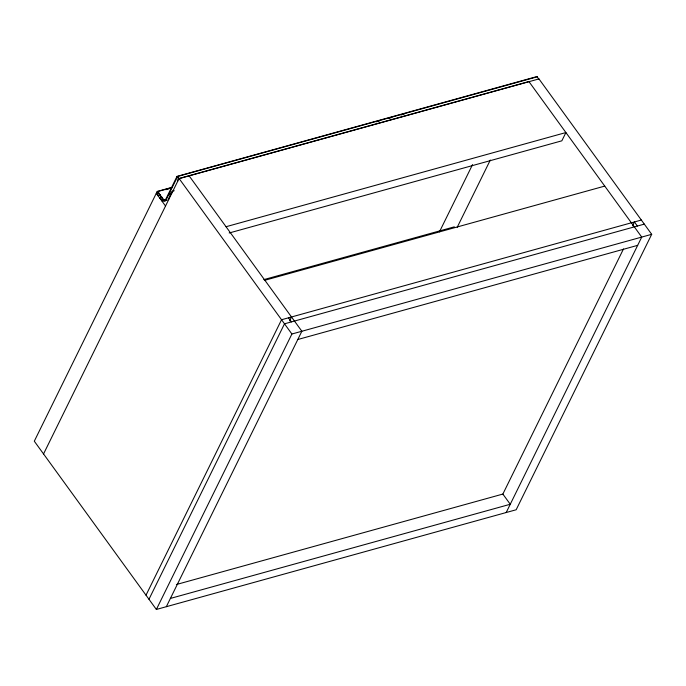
<?xml version="1.0" encoding="UTF-8"?>
<svg xmlns="http://www.w3.org/2000/svg" width="686" height="686" viewBox="0 0 686 686"><rect width="100%" height="100%" fill="white"/><g stroke="black" fill="none" stroke-linecap="round" stroke-linejoin="round"><path stroke-width="1.03" d="M538.767 79.036L536.967 76.558L177.005 176.405L165.712 199.36A2.813 1.621 74.5 0 1 163.328 199.163L157.257 191.36L34.3 441.201L156.365 609.46L516.164 509.767L651.7 234.32L538.879 78.804M160.198 195.278L158.132 195.844L156.88 193.349L157.557 191.969L162.736 199.112L162.059 200.484L160.207 197.937L162.273 197.362M159.984 198.391L160.207 197.937M174.227 190.734L172.16 191.3L170.36 194.978L169.245 193.443L177.382 176.919L178.489 178.446L177.357 180.744L177.725 181.25M43.544 453.943L179.08 178.497L528.923 81.565L641.736 237.082L506.199 512.528M146.007 595.182L281.543 319.736L641.341 220.043M148.965 599.264L284.501 323.818L644.3 224.125M289.621 320.816L291.507 316.975M156.365 609.46L291.902 334.013L651.7 234.32M166.329 606.698L301.866 331.252L189.044 175.736M439.452 231.851L472.551 164.589M457.21 227.298L490.31 160.035M632.535 225.797L634.421 221.964L637.38 226.037M502.581 494.649L623.48 248.958M177.005 176.405L178.995 178.66L538.793 78.967M177.605 176.456L537.404 76.763M376.348 121.791L379.444 120.933M388.722 118.361L391.817 117.503M401.096 114.931L404.183 114.073M157.188 191.463L171.62 187.458M157.78 191.514L172.212 187.51M165.806 189.688L168.893 188.83M156.88 193.349L158.938 192.775M158.355 195.39L160.421 194.815M169.245 193.443L172.34 192.586M162.059 200.484L166.184 199.343M167.358 200.029L162.205 201.452L163.105 199.617L163.474 200.132A2.813 1.621 74.5 0 0 165.858 200.329L169.022 193.906L170.128 195.433L168.327 199.103L168.696 199.617M226.037 226.723L565.907 132.552L561.843 140.819L229.184 232.991M263.801 279.631L454.329 226.843M264.873 280.265L604.743 186.095M297.801 339.51L637.671 245.348M176.388 584.523L502.864 494.066L510.264 504.261L170.394 598.432M288.463 317.815L291.421 321.897M179.08 178.497L291.902 334.013M172.16 191.3L172.529 191.814M156.279 193.298L165.532 206.04"/></g></svg>
